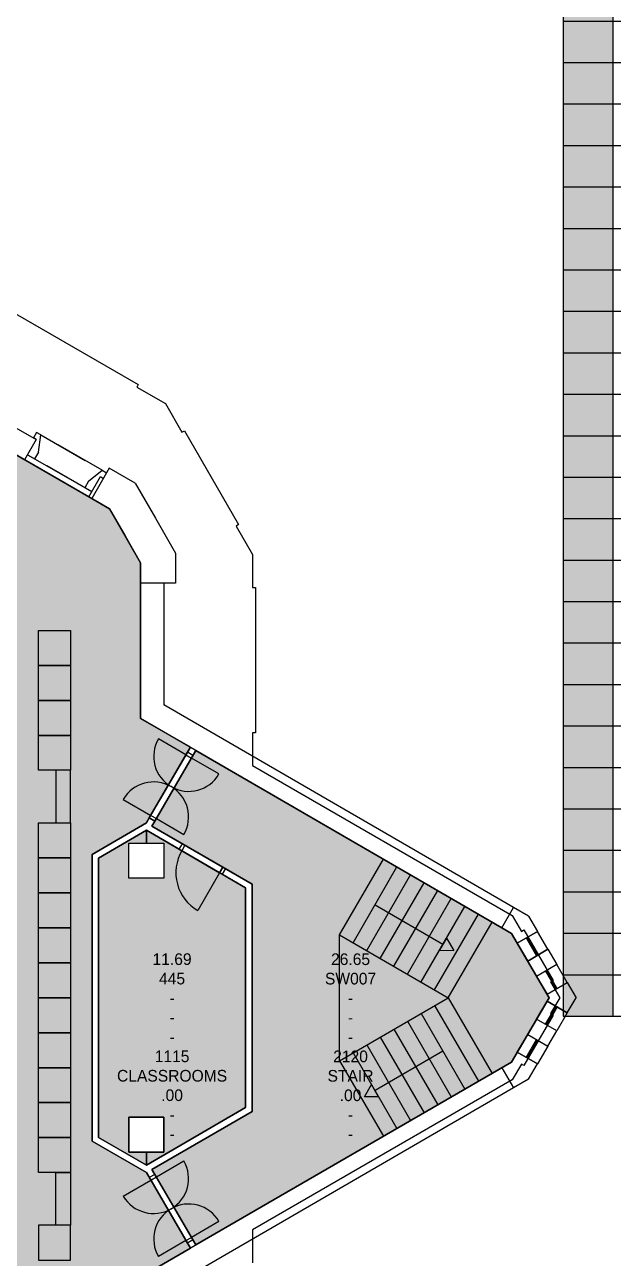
# Model space of a CAD drawing. Header units: millimetres. Extents: x -48614 to 110435, y -11020 to 74943.
# Drawn here: x 70786 to 80875, y 33811 to 54970 of the extents above; entities that cross this region are included whole.
import ezdxf

# ---------------------------------------------------------------- set-up
doc = ezdxf.new("R2010")
doc.units = ezdxf.units.MM
for name, color, linetype in [('DR', 8, 'Continuous'), ('GROS$', 1, 'Continuous'), ('HL-TMP', 7, 'Continuous'), ('LIFTS AND STAIRS', 8, 'Continuous'), ('RM$', 5, 'Continuous'), ('RM$TXT', 5, 'Continuous'), ('SHOPFITTING', 4, 'Continuous'), ('WA_EXT', 7, 'Continuous'), ('WN', 4, 'Continuous')]:
    doc.layers.add(name, color=color, linetype=linetype)

# ---------------------------------------------------------------- blocks, each defined once
blk = doc.blocks.new('*T2')
at = {"layer": 'HL-TMP', "color": 0, "lineweight": -2}
for p, q in [((0, 0), (30419.04, 0)), ((0, 0), (0, -27736.8)), ((30419.04, 0), (30419.04, -27736.8)), ((0, -711.2), (30419.04, -711.2)), ((853.44, -711.2), (853.44, -27736.8)), ((5425.44, -711.2), (5425.44, -27736.8)), ((9083.04, -711.2), (9083.04, -27736.8)), ((21884.64, -711.2), (21884.64, -27736.8)), ((26151.84, -711.2), (26151.84, -27736.8)), ((0, -1422.4), (30419.04, -1422.4)), ((0, -2133.6), (30419.04, -2133.6)), ((0, -2844.8), (30419.04, -2844.8)), ((0, -3556), (30419.04, -3556)), ((0, -4267.2), (30419.04, -4267.2)), ((0, -4978.4), (30419.04, -4978.4)), ((0, -5689.6), (30419.04, -5689.6)), ((0, -6400.8), (30419.04, -6400.8)), ((0, -7112), (30419.04, -7112)), ((0, -7823.2), (30419.04, -7823.2)), ((0, -8534.4), (30419.04, -8534.4)), ((0, -9245.6), (30419.04, -9245.6)), ((0, -9956.8), (30419.04, -9956.8)), ((0, -10668), (30419.04, -10668)), ((0, -11379.2), (30419.04, -11379.2)), ((0, -12090.4), (30419.04, -12090.4)), ((0, -12801.6), (30419.04, -12801.6)), ((0, -13512.8), (30419.04, -13512.8)), ((0, -14224), (30419.04, -14224)), ((0, -14935.2), (30419.04, -14935.2)), ((0, -15646.4), (30419.04, -15646.4)), ((0, -16357.6), (30419.04, -16357.6)), ((0, -17068.8), (30419.04, -17068.8)), ((0, -17780), (30419.04, -17780)), ((0, -18491.2), (30419.04, -18491.2)), ((0, -19202.4), (30419.04, -19202.4)), ((0, -19913.6), (30419.04, -19913.6)), ((0, -20624.8), (30419.04, -20624.8)), ((0, -21336), (30419.04, -21336)), ((0, -22047.2), (30419.04, -22047.2)), ((0, -22758.4), (30419.04, -22758.4)), ((0, -23469.6), (30419.04, -23469.6)), ((0, -24180.8), (30419.04, -24180.8)), ((0, -24892), (30419.04, -24892)), ((0, -25603.2), (30419.04, -25603.2)), ((0, -26314.4), (30419.04, -26314.4)), ((0, -27025.6), (30419.04, -27025.6)), ((0, -27736.8), (30419.04, -27736.8))]:
    blk.add_line(p, q, dxfattribs=at)
at = {"layer": 'HL-TMP', "color": 251, "true_color": 0x666666}
for points in [[(0, -1422.4), (853.44, -1422.4), (0, -2133.6), (853.44, -2133.6)], [(0, -22047.2), (853.44, -22047.2), (0, -22758.4), (853.44, -22758.4)], [(0, -22758.4), (853.44, -22758.4), (0, -23469.6), (853.44, -23469.6)], [(0, -23469.6), (853.44, -23469.6), (0, -24180.8), (853.44, -24180.8)]]:
    blk.add_solid(points, dxfattribs=at)
at = {"layer": 'HL-TMP', "color": 213, "true_color": 0xcc66ec}
blk.add_solid([(0, -2133.6), (853.44, -2133.6), (0, -2844.8), (853.44, -2844.8)], dxfattribs=at)
at = {"layer": 'HL-TMP', "color": 71, "true_color": 0xccff99}
blk.add_solid([(0, -2844.8), (853.44, -2844.8), (0, -3556), (853.44, -3556)], dxfattribs=at)
at = {"layer": 'HL-TMP', "color": 2, "true_color": 0xffff00}
blk.add_solid([(0, -3556), (853.44, -3556), (0, -4267.2), (853.44, -4267.2)], dxfattribs=at)
at = {"layer": 'HL-TMP', "color": 7}
for points in [[(0, -4267.2), (853.44, -4267.2), (0, -4978.4), (853.44, -4978.4)], [(0, -15646.4), (853.44, -15646.4), (0, -16357.6), (853.44, -16357.6)], [(0, -16357.6), (853.44, -16357.6), (0, -17068.8), (853.44, -17068.8)], [(0, -17068.8), (853.44, -17068.8), (0, -17780), (853.44, -17780)], [(0, -17780), (853.44, -17780), (0, -18491.2), (853.44, -18491.2)], [(0, -27025.6), (853.44, -27025.6), (0, -27736.8), (853.44, -27736.8)]]:
    blk.add_solid(points, dxfattribs=at)
at = {"layer": 'HL-TMP', "color": 40, "true_color": 0xffcc00}
blk.add_solid([(0, -4978.4), (853.44, -4978.4), (0, -5689.6), (853.44, -5689.6)], dxfattribs=at)
at = {"layer": 'HL-TMP', "color": 15, "true_color": 0x993340}
blk.add_solid([(0, -5689.6), (853.44, -5689.6), (0, -6400.8), (853.44, -6400.8)], dxfattribs=at)
at = {"layer": 'HL-TMP', "color": 230, "true_color": 0xff3366}
blk.add_solid([(0, -6400.8), (853.44, -6400.8), (0, -7112), (853.44, -7112)], dxfattribs=at)
at = {"layer": 'HL-TMP', "color": 53, "true_color": 0xcccc66}
blk.add_solid([(0, -7112), (853.44, -7112), (0, -7823.2), (853.44, -7823.2)], dxfattribs=at)
at = {"layer": 'HL-TMP', "color": 25, "true_color": 0x996633}
blk.add_solid([(0, -7823.2), (853.44, -7823.2), (0, -8534.4), (853.44, -8534.4)], dxfattribs=at)
at = {"layer": 'HL-TMP', "color": 30, "true_color": 0xff9900}
blk.add_solid([(0, -8534.4), (853.44, -8534.4), (0, -9245.6), (853.44, -9245.6)], dxfattribs=at)
at = {"layer": 'HL-TMP', "color": 112, "true_color": 0x00cc66}
blk.add_solid([(0, -9245.6), (853.44, -9245.6), (0, -9956.8), (853.44, -9956.8)], dxfattribs=at)
at = {"layer": 'HL-TMP', "color": 30, "true_color": 0xff6633}
blk.add_solid([(0, -9956.8), (853.44, -9956.8), (0, -10668), (853.44, -10668)], dxfattribs=at)
at = {"layer": 'HL-TMP', "color": 4, "true_color": 0x00fffc}
blk.add_solid([(0, -10668), (853.44, -10668), (0, -11379.2), (853.44, -11379.2)], dxfattribs=at)
at = {"layer": 'HL-TMP', "color": 52, "true_color": 0xcccc20}
blk.add_solid([(0, -11379.2), (853.44, -11379.2), (0, -12090.4), (853.44, -12090.4)], dxfattribs=at)
at = {"layer": 'HL-TMP', "color": 223, "true_color": 0xcc33b9}
blk.add_solid([(0, -12090.4), (853.44, -12090.4), (0, -12801.6), (853.44, -12801.6)], dxfattribs=at)
at = {"layer": 'HL-TMP', "color": 13, "true_color": 0xcc6663}
blk.add_solid([(0, -12801.6), (853.44, -12801.6), (0, -13512.8), (853.44, -13512.8)], dxfattribs=at)
at = {"layer": 'HL-TMP', "color": 233, "true_color": 0xcc66a3}
blk.add_solid([(0, -13512.8), (853.44, -13512.8), (0, -14224), (853.44, -14224)], dxfattribs=at)
at = {"layer": 'HL-TMP', "color": 243, "true_color": 0xcc6673}
blk.add_solid([(0, -14224), (853.44, -14224), (0, -14935.2), (853.44, -14935.2)], dxfattribs=at)
at = {"layer": 'HL-TMP', "color": 73, "true_color": 0x99cd66}
blk.add_solid([(0, -14935.2), (853.44, -14935.2), (0, -15646.4), (853.44, -15646.4)], dxfattribs=at)
at = {"layer": 'HL-TMP', "color": 253, "true_color": 0x99cea6}
blk.add_solid([(0, -18491.2), (853.44, -18491.2), (0, -19202.4), (853.44, -19202.4)], dxfattribs=at)
at = {"layer": 'HL-TMP', "color": 151, "true_color": 0x99cee6}
blk.add_solid([(0, -19202.4), (853.44, -19202.4), (0, -19913.6), (853.44, -19913.6)], dxfattribs=at)
at = {"layer": 'HL-TMP', "color": 140, "true_color": 0x00ccff}
blk.add_solid([(0, -19913.6), (853.44, -19913.6), (0, -20624.8), (853.44, -20624.8)], dxfattribs=at)
at = {"layer": 'HL-TMP', "color": 250, "true_color": 0x333333}
blk.add_solid([(0, -20624.8), (853.44, -20624.8), (0, -21336), (853.44, -21336)], dxfattribs=at)
at = {"layer": 'HL-TMP', "color": 254, "true_color": 0xcccccc}
blk.add_solid([(0, -21336), (853.44, -21336), (0, -22047.2), (853.44, -22047.2)], dxfattribs=at)
at = {"layer": 'HL-TMP', "color": 226, "true_color": 0x670359}
blk.add_solid([(0, -24180.8), (853.44, -24180.8), (0, -24892), (853.44, -24892)], dxfattribs=at)
at = {"layer": 'HL-TMP', "color": 93, "true_color": 0x66cd4f}
blk.add_solid([(0, -24892), (853.44, -24892), (0, -25603.2), (853.44, -25603.2)], dxfattribs=at)
at = {"layer": 'HL-TMP', "color": 93, "true_color": 0x66cf4f}
blk.add_solid([(0, -25603.2), (853.44, -25603.2), (0, -26314.4), (853.44, -26314.4)], dxfattribs=at)
at = {"layer": 'HL-TMP', "color": 133, "true_color": 0x66cfcf}
blk.add_solid([(0, -26314.4), (853.44, -26314.4), (0, -27025.6), (853.44, -27025.6)], dxfattribs=at)
at = {"layer": 'HL-TMP', "color": 0, "char_height": 304.8}
for s, insert, width, attachment_point in [('Legend', (15209.52, -355.6), 30416.04, 5), ('Room Category', (3139.44, -1066.8), 3962.4, 5), ('Room Type', (7254.24, -1066.8), 3048, 5), ('Description', (15483.84, -1066.8), 12192, 5), ('Count', (24018.24, -1066.8), 3657.6, 5), ('Room Area m²', (28285.44, -1066.8), 3657.6, 5), ('1050', (1158.24, -1778), 3962.4, 4), ('INACTIVE', (5730.24, -1778), 3048, 4), ('Inactive Space', (9387.84, -1778), 12192, 4), ('2', (25847.04, -1778), 3657.6, 6), ('26.19', (30114.24, -1778), 3657.6, 6), ('Lecture Hall', (9387.84, -2489.2), 12192, 4), ('1110', (1158.24, -2489.2), 3962.4, 4), ('LECTURE', (5730.24, -2489.2), 3048, 4), ('1', (25847.04, -2489.2), 3657.6, 6), ('308.70', (30114.24, -2489.2), 3657.6, 6), ('1115', (1158.24, -3200.4), 3962.4, 4), ('CLASSROOMS', (5730.24, -3200.4), 3048, 4), ('Classroom Service', (9387.84, -3200.4), 12192, 4), ('2', (25847.04, -3200.4), 3657.6, 6), ('19.15', (30114.24, -3200.4), 3657.6, 6), ('1310', (1158.24, -3911.6), 3962.4, 4), ('OFFICE', (5730.24, -3911.6), 3048, 4), ('Office Space', (9387.84, -3911.6), 12192, 4), ('53', (25847.04, -3911.6), 3657.6, 6), ('1,028.33', (30114.24, -3911.6), 3657.6, 6), ('1310', (1158.24, -4622.8), 3962.4, 4), ('PG OFFICE', (5730.24, -4622.8), 3048, 4), ('POST GRADUATE OFFICE', (9387.84, -4622.8), 12192, 4), ('2', (25847.04, -4622.8), 3657.6, 6), ('43.62', (30114.24, -4622.8), 3657.6, 6), ('1315', (1158.24, -5334), 3962.4, 4), ('BD ROOM', (5730.24, -5334), 3048, 4), ('Boardroom', (9387.84, -5334), 12192, 4), ('5', (25847.04, -5334), 3657.6, 6), ('123.22', (30114.24, -5334), 3657.6, 6), ('1315', (1158.24, -6045.2), 3962.4, 4), ('FILING', (5730.24, -6045.2), 3048, 4), ('Filing Room', (9387.84, -6045.2), 12192, 4), ('3', (25847.04, -6045.2), 3657.6, 6), ('67.49', (30114.24, -6045.2), 3657.6, 6), ('Departmental Kitchens', (9387.84, -6756.4), 12192, 4), ('1315', (1158.24, -6756.4), 3962.4, 4), ('KITCHEN', (5730.24, -6756.4), 3048, 4), ('7', (25847.04, -6756.4), 3657.6, 6), ('108.74', (30114.24, -6756.4), 3657.6, 6), ('1315', (1158.24, -7467.6), 3962.4, 4), ('MEETING RM', (5730.24, -7467.6), 3048, 4), ('Meeting Room', (9387.84, -7467.6), 12192, 4), ('1', (25847.04, -7467.6), 3657.6, 6), ('13.23', (30114.24, -7467.6), 3657.6, 6), ('1315', (1158.24, -8178.8), 3962.4, 4), ('OFFICESERV', (5730.24, -8178.8), 3048, 4), ('Office Service Space', (9387.84, -8178.8), 12192, 4), ('1', (25847.04, -8178.8), 3657.6, 6), ('4.88', (30114.24, -8178.8), 3657.6, 6), ('Reception Areas', (9387.84, -8890), 12192, 4), ('1315', (1158.24, -8890), 3962.4, 4), ('RECEPTION', (5730.24, -8890), 3048, 4), ('3', (25847.04, -8890), 3657.6, 6), ('127.62', (30114.24, -8890), 3657.6, 6), ('1315', (1158.24, -9601.2), 3962.4, 4), ('STAFFRM', (5730.24, -9601.2), 3048, 4), ('Staff Room', (9387.84, -9601.2), 12192, 4), ('1', (25847.04, -9601.2), 3657.6, 6), ('13.21', (30114.24, -9601.2), 3657.6, 6), ('1315', (1158.24, -10312.4), 3962.4, 4), ('STORAGE', (5730.24, -10312.4), 3048, 4), ('Departmental Storage', (9387.84, -10312.4), 12192, 4), ('8', (25847.04, -10312.4), 3657.6, 6), ('82.37', (30114.24, -10312.4), 3657.6, 6), ('1590', (1158.24, -11023.6), 3962.4, 4), ('OTHER', (5730.24, -11023.6), 3048, 4), ('Other (All Purpose) Areas', (9387.84, -11023.6), 12192, 4), ('1', (25847.04, -11023.6), 3657.6, 6), ('81.59', (30114.24, -11023.6), 3657.6, 6), ('1630', (1158.24, -11734.8), 3962.4, 4), ('FOODFAC', (5730.24, -11734.8), 3048, 4), ('Food Facilitiy Areas', (9387.84, -11734.8), 12192, 4), ('1', (25847.04, -11734.8), 3657.6, 6), ('117.32', (30114.24, -11734.8), 3657.6, 6), ('Food Facalty Service Areas', (9387.84, -12446), 12192, 4), ('1635', (1158.24, -12446), 3962.4, 4), ('FOODSERV', (5730.24, -12446), 3048, 4), ('3', (25847.04, -12446), 3657.6, 6), ('29.75', (30114.24, -12446), 3657.6, 6), ('1710', (1158.24, -13157.2), 3962.4, 4), ('CENTCOMP', (5730.24, -13157.2), 3048, 4), ('Central Computer Areas', (9387.84, -13157.2), 12192, 4), ('6', (25847.04, -13157.2), 3657.6, 6), ('60.51', (30114.24, -13157.2), 3657.6, 6), ('1710', (1158.24, -13868.4), 3962.4, 4), ('NETWORK', (5730.24, -13868.4), 3048, 4), ('Network Room', (9387.84, -13868.4), 12192, 4), ('1', (25847.04, -13868.4), 3657.6, 6), ('26.88', (30114.24, -13868.4), 3657.6, 6), ('1919', (1158.24, -14579.6), 3962.4, 4), ('DISABLED', (5730.24, -14579.6), 3048, 4), ('Disabled Ablutions', (9387.84, -14579.6), 12192, 4), ('1', (25847.04, -14579.6), 3657.6, 6), ('3.32', (30114.24, -14579.6), 3657.6, 6), ('2110', (1158.24, -15290.8), 3962.4, 4), ('DUCT', (5730.24, -15290.8), 3048, 4), ('Service Duct', (9387.84, -15290.8), 12192, 4), ('3', (25847.04, -15290.8), 3657.6, 6), ('4.99', (30114.24, -15290.8), 3657.6, 6), ('2110', (1158.24, -16002), 3962.4, 4), ('GENTS WC', (5730.24, -16002), 3048, 4), ('Gents Toilet', (9387.84, -16002), 12192, 4), ('6', (25847.04, -16002), 3657.6, 6), ('7.32', (30114.24, -16002), 3657.6, 6), ('Gents Toilet Lobby', (9387.84, -16713.2), 12192, 4), ('2110', (1158.24, -16713.2), 3962.4, 4), ('GENTSLOBBY', (5730.24, -16713.2), 3048, 4), ('3', (25847.04, -16713.2), 3657.6, 6), ('20.76', (30114.24, -16713.2), 3657.6, 6), ('2110', (1158.24, -17424.4), 3962.4, 4), ('LADIES WC', (5730.24, -17424.4), 3048, 4), ('Ladies Toilet', (9387.84, -17424.4), 12192, 4), ('8', (25847.04, -17424.4), 3657.6, 6), ('9.68', (30114.24, -17424.4), 3657.6, 6), ('2110', (1158.24, -18135.6), 3962.4, 4), ('LADY LOBBY', (5730.24, -18135.6), 3048, 4), ('Ladies Toilet Lobby', (9387.84, -18135.6), 12192, 4), ('4', (25847.04, -18135.6), 3657.6, 6), ('32.92', (30114.24, -18135.6), 3657.6, 6), ('2110', (1158.24, -18846.8), 3962.4, 4), ('STORE', (5730.24, -18846.8), 3048, 4), ('Storage Space', (9387.84, -18846.8), 12192, 4), ('13', (25847.04, -18846.8), 3657.6, 6), ('34.43', (30114.24, -18846.8), 3657.6, 6), ('2110', (1158.24, -19558), 3962.4, 4), ('TOILET', (5730.24, -19558), 3048, 4), ('All Toilet Areas', (9387.84, -19558), 12192, 4), ('1', (25847.04, -19558), 3657.6, 6), ('4.91', (30114.24, -19558), 3657.6, 6), ('Unisex Toilet', (9387.84, -20269.2), 12192, 4), ('2110', (1158.24, -20269.2), 3962.4, 4), ('UNISEX WC', (5730.24, -20269.2), 3048, 4), ('1', (25847.04, -20269.2), 3657.6, 6), ('5.43', (30114.24, -20269.2), 3657.6, 6), ('2120', (1158.24, -20980.4), 3962.4, 4), ('FOYER', (5730.24, -20980.4), 3048, 4), ('Foyer Entrance Hallway', (9387.84, -20980.4), 12192, 4), ('13', (25847.04, -20980.4), 3657.6, 6), ('3,063.44', (30114.24, -20980.4), 3657.6, 6), ('2120', (1158.24, -21691.6), 3962.4, 4), ('LIFT', (5730.24, -21691.6), 3048, 4), ('Elevator Areas', (9387.84, -21691.6), 12192, 4), ('10', (25847.04, -21691.6), 3657.6, 6), ('73.61', (30114.24, -21691.6), 3657.6, 6), ('Lobby/Waiting Area', (9387.84, -22402.8), 12192, 4), ('2120', (1158.24, -22402.8), 3962.4, 4), ('LOBBY', (5730.24, -22402.8), 3048, 4), ('3', (25847.04, -22402.8), 3657.6, 6), ('160.03', (30114.24, -22402.8), 3657.6, 6), ('2120', (1158.24, -23114), 3962.4, 4), ('PASSAGE', (5730.24, -23114), 3048, 4), ('Primary Circulation', (9387.84, -23114), 12192, 4), ('23', (25847.04, -23114), 3657.6, 6), ('989.87', (30114.24, -23114), 3657.6, 6), ('2120', (1158.24, -23825.2), 3962.4, 4), ('STAIR', (5730.24, -23825.2), 3048, 4), ('All Staircases - General Use, Escape ect', (9387.84, -23825.2), 12192, 4), ('9', (25847.04, -23825.2), 3657.6, 6), ('179.46', (30114.24, -23825.2), 3657.6, 6), ('2120', (1158.24, -24536.4), 3962.4, 4), ('YARD', (5730.24, -24536.4), 3048, 4), ('Court Yard Areas', (9387.84, -24536.4), 12192, 4), ('1', (25847.04, -24536.4), 3657.6, 6), ('184.73', (30114.24, -24536.4), 3657.6, 6), ('2130', (1158.24, -25247.6), 3962.4, 4), ('DUCT', (5730.24, -25247.6), 3048, 4), ('Duct Areas', (9387.84, -25247.6), 12192, 4), ('7', (25847.04, -25247.6), 3657.6, 6), ('12.77', (30114.24, -25247.6), 3657.6, 6), ('2130', (1158.24, -25958.8), 3962.4, 4), ('UNKNOWN', (5730.24, -25958.8), 3048, 4), ('Unknown', (9387.84, -25958.8), 12192, 4), ('3', (25847.04, -25958.8), 3657.6, 6), ('4.46', (30114.24, -25958.8), 3657.6, 6), ('2130', (1158.24, -26670), 3962.4, 4), ('VOID', (5730.24, -26670), 3048, 4), ('Void & Volume Areas', (9387.84, -26670), 12192, 4), ('10', (25847.04, -26670), 3657.6, 6), ('64.06', (30114.24, -26670), 3657.6, 6), ('Unassigned', (1158.24, -27381.2), 3962.4, 4), ('Unassigned', (5730.24, -27381.2), 3048, 4), ('Unassigned', (9387.84, -27381.2), 12192, 4), ('0', (25847.04, -27381.2), 3657.6, 6), ('.00', (30114.24, -27381.2), 3657.6, 6)]:
    blk.add_mtext(s, dxfattribs=dict(at, insert=insert, width=width, attachment_point=attachment_point))

msp = doc.modelspace()

# ---------------------------------------------------------------- hatches: boundary and pattern name
at = {"layer": 'HL-TMP', "true_color": 0x666666}
h = msp.add_hatch(color=251, dxfattribs=at)
h.paths.add_polyline_path([(-42888, 12736), (-47228, 12736), (-47228, 12581), (-47428, 12581), (-47428, 9981), (-42888, 9981)], flags=0)
h.paths.add_polyline_path([(-42888, 9266), (-42888, 9871), (-47228, 9871), (-47228, 9581), (-47428, 9581), (-47428, 6981), (-47228, 6981), (-47228, 6831), (-42888, 6831)], flags=0)
h.paths.add_polyline_path([(-5258, 3071), (-8418, 3071), (-8418, -2874), (-5258, -2874)], flags=0)
h.paths.add_polyline_path([(6362, 3071), (3202, 3071), (3202, -2859), (6362, -2859)], flags=0)
h.paths.add_polyline_path([(31772, 9581), (31747, 9581), (30172, 9581), (24672, 9581), (24672, 7598), (24838, 7198), (25639, 6397), (26039, 6231), (30405, 6231), (30805, 6397), (31607, 7198), (31772, 7598)], flags=0)
h.paths.add_polyline_path([(31772, 43464), (31607, 43864), (30805, 44665), (30405, 44831), (26039, 44831), (25639, 44665), (24838, 43864), (24672, 43464), (24672, 41481), (26272, 41481), (31772, 41481)], flags=0)
h.paths.add_polyline_path([(-26728, 43464), (-26893, 43864), (-27695, 44665), (-28095, 44831), (-32461, 44831), (-32861, 44665), (-33662, 43864), (-33828, 43464), (-33828, 41081), (-32228, 41081), (-32228, 41481), (-26728, 41481)], flags=0)
h.paths.add_polyline_path([(-26728, 9581), (-33828, 9581), (-33828, 7598), (-33662, 7198), (-32861, 6397), (-32461, 6231), (-28095, 6231), (-27695, 6397), (-26893, 7198), (-26728, 7598)], flags=0)
h.paths.add_polyline_path([(79131, 39384), (73720, 42522), (73018, 41311), (72967, 41224), (74182, 40520), (74682, 40230), (74682, 36332), (72967, 35337), (73720, 34040), (79131, 37177), (79774, 38281)], flags=0)
h.paths.add_polyline_path([(-3017, 35830), (-7028, 35146), (-7028, 32215), (-2628, 31465), (-2628, 32864), (-5578, 33367), (-5578, 33995), (-2785, 34471)], flags=0)
h.paths.add_polyline_path([(4972, 35146), (572, 35896), (572, 34498), (3522, 33995), (3522, 33367), (730, 32891), (962, 31532), (4972, 32215)], flags=0)
h.paths.add_polyline_path([(-21428, 30826), (-17703, 30826), (-17703, 30736), (-17675, 30736), (-17675, 27736), (-14934, 27736), (-14928, 27736), (-14928, 27581), (-14673, 27581), (-14673, 24981), (-14928, 24981), (-14928, 24581), (-14673, 24581), (-14673, 21981), (-14928, 21981), (-14928, 21581), (-14673, 21581), (-14673, 18981), (-14928, 18981), (-14928, 18581), (-14673, 18581), (-14673, 15981), (-14928, 15981), (-14928, 15581), (-14673, 15581), (-14673, 12981), (-14928, 12981), (-14928, 12803), (-19273, 12803), (-19273, 12826), (-21428, 12826)], flags=0)
h.paths.add_polyline_path([(12562, 46981), (12172, 46981), (12172, 47581), (12562, 47581), (12562, 49351), (8647, 49351), (8647, 41191), (12272, 41191), (12272, 41681), (12562, 41681)], flags=0)
h.paths.add_polyline_path([(322, 3071), (-2378, 3071), (-2378, 841), (-2378, -1759), (-2378, -3054), (322, -3054), (322, -359)], flags=0)
h.paths.add_polyline_path([(18437, 53689), (18437, 54756), (18437, 55796), (18322, 55796), (17237, 55796), (17237, 51839), (18437, 51839)], flags=0)
h.paths.add_polyline_path([(35012, 45726), (33772, 45726), (33772, 45581), (33473, 45581), (33473, 42981), (33772, 42981), (33772, 42581), (33527, 42581), (33527, 41481), (33772, 41481), (33772, 41191), (36562, 41191), (36562, 43301), (35012, 43301)], flags=0)
h.paths.add_polyline_path([(-35553, 41081), (-38828, 41081), (-40278, 41081), (-40278, 42031), (-40278, 43133), (-40278, 44404), (-40278, 47416), (-40278, 50416), (-40278, 53416), (-40278, 54836), (-40228, 54836), (-40228, 59416), (-40228, 63266), (-40228, 65226), (-42828, 65226), (-42828, 64931), (-42828, 62416), (-42828, 54836), (-42778, 54836), (-42778, 41451), (-42778, 41226), (-47428, 41226), (-47428, 39981), (-47228, 39981), (-47228, 36981), (-35553, 36981)], flags=0)
h.paths.add_polyline_path([(-26553, 41081), (-26728, 41081), (-32228, 41081), (-33828, 41081), (-34228, 41081), (-35503, 41081), (-35503, 36981), (-35228, 36981), (-35228, 36631), (-34228, 36631), (-34228, 36981), (-33828, 36981), (-33828, 36691), (-30578, 36691), (-30578, 36981), (-29978, 36981), (-29978, 36691), (-29366, 36691), (-26728, 36691), (-26728, 36981), (-26553, 36981)], flags=0)
h.paths.add_polyline_path([(24447, 41081), (24272, 41081), (23172, 41081), (18437, 41081), (18437, 41081), (17237, 41081), (10222, 41081), (1917, 41081), (-3973, 41081), (-6973, 41081), (-14728, 41081), (-14728, 46981), (-14828, 46981), (-14828, 47581), (-14728, 47581), (-14728, 52981), (-14828, 52981), (-14828, 53581), (-14728, 53581), (-14728, 57581), (-23328, 57581), (-23328, 56196), (-24428, 56196), (-24828, 56196), (-24828, 41081), (-25228, 41081), (-26328, 41081), (-26503, 41081), (-26503, 36981), (-24628, 36981), (-24628, 36883), (-16857, 36883), (-16857, 30826), (-16403, 30826), (-16403, 30736), (-17585, 30736), (-17585, 27916), (-17585, 27826), (-14928, 27826), (-14928, 27981), (-14328, 27981), (-14328, 30581), (-14928, 30581), (-14928, 30981), (-14328, 30981), (-14328, 33581), (-14928, 33581), (-14928, 33981), (-14328, 33981), (-14328, 36581), (-14928, 36581), (-14928, 36981), (-14728, 36981), (-14728, 37181), (-14328, 37181), (-14328, 36581), (-11728, 36581), (-11728, 37181), (-11328, 37181), (-11328, 36581), (-8728, 36581), (-8728, 37181), (-8328, 37181), (-8328, 36931), (-8150, 36931), (-8000, 36696), (-6057, 36696), (-5907, 36931), (-5728, 36931), (-5728, 37181), (-5328, 37181), (-5328, 36931), (-5150, 36931), (-5000, 36696), (-3057, 36696), (-2907, 36931), (-2728, 36931), (-2728, 37181), (-2328, 37181), (272, 37181), (672, 37181), (672, 36931), (852, 36931), (1002, 36696), (2945, 36696), (3095, 36931), (3272, 36931), (3272, 37181), (3672, 37181), (3672, 36931), (3852, 36931), (4002, 36696), (5945, 36696), (6095, 36931), (6272, 36931), (6272, 37181), (12272, 37181), (12672, 37181), (12672, 36981), (12872, 36981), (12872, 33836), (15532, 33836), (16377, 33836), (16377, 36981), (24447, 36981)], flags=0)
h.paths.add_polyline_path([(18437, 51557), (18437, 51749), (17237, 51749), (17237, 51731), (16637, 51731), (16637, 48231), (17237, 48231), (17237, 43683), (17237, 43683), (17237, 41081), (18437, 41081), (18437, 41680), (18437, 47456)], flags=0)
h.paths.add_polyline_path([(45417, 39581), (45172, 39581), (45172, 39726), (40672, 39726), (40672, 41081), (38172, 41081), (38062, 41081), (33772, 41081), (33172, 41081), (31772, 41081), (30172, 41081), (26272, 41081), (24497, 41081), (24497, 36981), (24672, 36981), (24672, 36691), (27922, 36691), (27922, 36981), (28522, 36981), (28522, 36691), (30734, 36691), (31772, 36691), (31772, 36981), (32172, 36981), (32172, 36836), (33172, 36836), (33172, 36981), (38172, 36981), (43472, 36981), (45172, 36981), (45172, 37431), (45417, 37431)], flags=0)
h.paths.add_polyline_path([(40672, 62416), (40672, 65226), (40225, 65226), (38172, 65226), (38172, 63616), (38172, 60616), (38172, 57616), (38172, 54616), (38172, 45254), (38172, 43983), (38172, 42481), (38172, 41191), (40672, 41191), (40672, 41416), (40672, 44416), (40672, 47416), (40672, 50416), (40672, 56416), (40672, 59416)], flags=0)
h.paths.add_polyline_path([(57087, 42327), (57087, 42377), (55725, 42377), (55725, 42327), (55725, 40877), (57087, 40877)], flags=0)
h.paths.add_polyline_path([(57087, 35685), (55725, 35685), (55725, 35635), (55725, 34185), (57087, 34185)], flags=0)
h.paths.add_polyline_path([(40672, 11416), (40672, 29416), (40672, 32446), (40672, 36871), (38172, 36871), (38172, 36346), (38172, 33646), (38172, 27616), (38172, 21616), (38172, 18616), (38172, 15616), (38172, 12581), (32172, 12581), (32037, 12581), (32037, 12509), (32037, 10061), (32037, 9981), (32172, 9981), (38172, 9981), (38172, 6188), (38172, 836), (38997, 836), (40672, 836)], flags=0)
h.paths.add_polyline_path([(22772, 9931), (21852, 9931), (21852, 9561), (21672, 9561), (21672, 9381), (21492, 9381), (21492, 8561), (22772, 8561)], flags=0)
h.paths.add_polyline_path([(17102, 4031), (16122, 4031), (16122, 3196), (17102, 3196)], flags=0)
h.paths.add_polyline_path([(-26553, 12581), (-26728, 12581), (-26728, 12581), (-26728, 12581), (-28493, 12581), (-29110, 13198), (-30245, 13198), (-30245, 13198), (-31445, 13198), (-32063, 12581), (-32836, 12581), (-33698, 12581), (-35503, 12581), (-35503, 9981), (-35178, 9981), (-35178, 9981), (-33828, 9981), (-26553, 9981)], flags=0)
h.paths.add_polyline_path([(-34048, 15698), (-35228, 15698), (-35228, 15581), (-35303, 15581), (-35303, 14166), (-35303, 12981), (-34048, 12981)], flags=0)
h.paths.add_polyline_path([(-40168, 29107), (-40168, 31306), (-42798, 31306), (-42798, 28747), (-42798, 25881), (-42798, 23396), (-42798, 21710), (-42798, 18889), (-42288, 18889), (-42288, 16231), (-42288, 12794), (-40168, 12794), (-40168, 12826), (-40168, 15891), (-38714, 15891), (-38714, 16791), (-38935, 16791), (-40168, 16791), (-40168, 20788)], flags=0)
h.paths.add_polyline_path([(4694, -4072), (3582, -4072), (3582, -5174), (4693, -5174)], flags=0)
h.paths.add_polyline_path([(31852, 12581), (31747, 12581), (31747, 12756), (30117, 12756), (30117, 12581), (30007, 12581), (29626, 12984), (29314, 13315), (29232, 13401), (27332, 13401), (27212, 13401), (26819, 12984), (26437, 12581), (26327, 12581), (26327, 12756), (24697, 12756), (24697, 12581), (24537, 12581), (24537, 9981), (24697, 9981), (30172, 9981), (30172, 9581), (31747, 9581), (31747, 9981), (31852, 9981)], flags=0)
h.paths.add_polyline_path([(42572, 73381), (42372, 73381), (42372, 74331), (38172, 74331), (38172, 65336), (40225, 65336), (40772, 65336), (40772, 65631), (41172, 65631), (41172, 65331), (42322, 65331), (42322, 66281), (42522, 66281), (42522, 67281), (42372, 67281), (42372, 67881), (42522, 67881), (42522, 71781), (42372, 71781), (42372, 72037), (39851, 72037), (39851, 70504), (40788, 70504), (40788, 70474), (40788, 67281), (39826, 67281), (39826, 71615), (39827, 72062), (42372, 72062), (42372, 72381), (42572, 72381)], flags=0)
h.paths.add_polyline_path([(22572, 26446), (21487, 26446), (21487, 25512), (21487, 25476), (22572, 25476)], flags=0)
h.paths.add_polyline_path([(-37518, 16791), (-38624, 16791), (-38624, 15891), (-37518, 15891)], flags=0)
h.paths.add_polyline_path([(-2583, -3094), (-5038, -3094), (-5038, -4759), (-5038, -5209), (-4188, -5209), (-2583, -5209)], flags=0)
h.paths.add_polyline_path([(-25128, 18581), (-25228, 18581), (-25228, 18698), (-26508, 18698), (-26508, 17679), (-26466, 17637), (-26466, 17285), (-26508, 17285), (-26508, 15863), (-25868, 15863), (-25228, 15863), (-25228, 15981), (-25128, 15981)], flags=0)
at = {"layer": 'HL-TMP', "true_color": 0xcc66ec}
msp.add_hatch(color=213, dxfattribs=at).paths.add_polyline_path([(71942, 40740), (72872, 41280), (72922, 41366), (73575, 42491), (73625, 42577), (72772, 43072), (72772, 45742), (72237, 46669), (71887, 46871), (63222, 51874), (57857, 42581), (57197, 42581), (57197, 42327), (57197, 40571), (56497, 40571), (56497, 38889), (56497, 35991), (57197, 35991), (57197, 33981), (57857, 33981), (63222, 24688), (63529, 24866), (72237, 29893), (72772, 30820), (72772, 33490), (73625, 33984), (72872, 35282), (71942, 35821)], flags=16)
at = {"layer": 'HL-TMP', "true_color": 0xccff99}
h = msp.add_hatch(color=71, dxfattribs=at)
h.paths.add_polyline_path([(74572, 40167), (74127, 40425), (72872, 41152), (72872, 40931), (73172, 40931), (73172, 40331), (72572, 40331), (72572, 40931), (72872, 40931), (72872, 41152), (72052, 40677), (72052, 35885), (72872, 35409), (72872, 35631), (72572, 35631), (72572, 36231), (73172, 36231), (73172, 35631), (72872, 35631), (72872, 35409), (74572, 36395)], flags=0)
h.paths.add_polyline_path([(56387, 40571), (55754, 40571), (54582, 39888), (54582, 36674), (55754, 35991), (56387, 35991), (56387, 38889)], flags=0)

# ---------------------------------------------------------------- linework, layer by layer
at = {"layer": 'DR', "linetype": 'Continuous'}
for p, q in [((73549, 42447), (73078, 42721)), ((73549, 42447), (73078, 42721)), ((74116, 42119), (73645, 42392)), ((74116, 42119), (73645, 42392)), ((72476, 41683), (72948, 41409)), ((72476, 41683), (72948, 41409)), ((73043, 41354), (73514, 41081)), ((73043, 41354), (73514, 41081)), ((74127, 40425), (73751, 39776)), ((73043, 35207), (73514, 35481)), ((73043, 35207), (73514, 35481)), ((72476, 34879), (72948, 35152)), ((72476, 34879), (72948, 35152)), ((74116, 34443), (73645, 34169)), ((74116, 34443), (73645, 34169)), ((73549, 34114), (73078, 33841)), ((73549, 34114), (73078, 33841))]:
    msp.add_line(p, q, dxfattribs=at)
for points in [[(73549, 42447), (73645, 42392), (73670, 42436), (73575, 42491), (73549, 42447)], [(73549, 42447), (73645, 42392), (73670, 42436), (73575, 42491), (73549, 42447)], [(73018, 41311), (72922, 41366), (72948, 41409), (73043, 41354), (73018, 41311)], [(73018, 41311), (72922, 41366), (72948, 41409), (73043, 41354), (73018, 41311)], [(73533, 40896), (73478, 40801), (73435, 40826), (73490, 40921), (73533, 40896)], [(74225, 40495), (74170, 40400), (74127, 40425), (74182, 40520), (74225, 40495)], [(73018, 35251), (72922, 35196), (72948, 35152), (73043, 35207), (73018, 35251)], [(73018, 35251), (72922, 35196), (72948, 35152), (73043, 35207), (73018, 35251)], [(73549, 34114), (73645, 34169), (73670, 34126), (73575, 34071), (73549, 34114)], [(73549, 34114), (73645, 34169), (73670, 34126), (73575, 34071), (73549, 34114)]]:
    msp.add_lwpolyline(points, dxfattribs=at)
for centre, radius, start, end in [((73597, 42420), 600, 149.8932, 239.8934), ((73597, 42420), 600, 149.8932, 239.8934), ((73597, 42420), 600, 239.8935, 329.8934), ((73597, 42420), 600, 239.8935, 329.8934), ((72995, 41382), 600, 59.8932, 149.8931), ((72995, 41382), 600, 59.8932, 149.8931), ((72995, 41382), 600, 329.8932, 59.8932), ((72995, 41382), 600, 329.8932, 59.8932), ((74127, 40425), 750, 149.8934, 239.8935), ((72995, 35180), 600, 300.1068, 30.1068), ((72995, 35180), 600, 300.1068, 30.1068), ((72995, 35180), 600, 210.1069, 300.1068), ((72995, 35180), 600, 210.1069, 300.1068), ((73597, 34142), 600, 30.1066, 120.1065), ((73597, 34142), 600, 30.1066, 120.1065), ((73597, 34142), 600, 120.1066, 210.1068), ((73597, 34142), 600, 120.1066, 210.1068)]:
    msp.add_arc(centre, radius, start, end, dxfattribs=at)
at = {"layer": 'GROS$', "linetype": 'Continuous', "flags": 128}
msp.add_lwpolyline([(64302, 53664), (72733, 48796), (72708, 48753), (73197, 48470), (73480, 47981), (73523, 48006), (74453, 46395), (74410, 46370), (74692, 45881), (74692, 45316), (74742, 45316), (74742, 42826), (74692, 42826), (74692, 42261), (79142, 39692), (79299, 39419), (79342, 39444), (79842, 38578), (79799, 38553), (79956, 38281), (79799, 38008), (79842, 37983), (79342, 37117), (79299, 37142), (79142, 36870), (74692, 34301), (74692, 33736)], dxfattribs=at)
at = {"layer": 'GROS$'}
msp.add_lwpolyline([(63222, 51874), (71936, 46844), (72237, 46669), (72505, 46205), (72772, 45742), (72772, 45394), (72772, 43072), (73625, 42577), (72922, 41366), (73018, 41311), (73720, 42522), (78963, 39482), (79131, 39384), (79774, 38281), (79131, 37177), (73720, 34040), (73018, 35251), (72967, 35337), (74682, 36332), (74682, 40230), (74182, 40520), (74127, 40425), (74170, 40400), (74572, 40167), (74572, 36395), (72872, 35409), (72052, 35885), (72052, 40677), (72872, 41152), (74127, 40425), (74182, 40520), (72967, 41224), (73018, 41311), (72922, 41366), (72872, 41280), (71942, 40740), (71942, 35821), (72872, 35282), (73625, 33984), (72772, 33490)], dxfattribs=at)
at = {"layer": 'LIFTS AND STAIRS', "linetype": 'Continuous'}
for p, q in [((76182, 39360), (76935, 40658)), ((76415, 39225), (77167, 40523)), ((76648, 39090), (77400, 40388)), ((76880, 38956), (77633, 40253)), ((77113, 38821), (77866, 40118)), ((76791, 39874), (77955, 39200)), ((77346, 38686), (78098, 39983)), ((77579, 38551), (78331, 39848)), ((77811, 38416), (78564, 39713)), ((78044, 38281), (78796, 39578)), ((76182, 39360), (78044, 38281)), ((76182, 37201), (76182, 39360)), ((78014, 39302), (77895, 39097)), ((78014, 39302), (78139, 39093)), ((77895, 39097), (78139, 39093)), ((76182, 37201), (78044, 38281)), ((77811, 38146), (78564, 36848)), ((78044, 38281), (78796, 36983)), ((77346, 37876), (78098, 36578)), ((77579, 38011), (78331, 36713)), ((77113, 37741), (77866, 36443)), ((76648, 37471), (77400, 36174)), ((76880, 37606), (77633, 36308)), ((76415, 37336), (77167, 36039)), ((77955, 37362), (76791, 36687)), ((76182, 37201), (76935, 35904)), ((76613, 36581), (76732, 36794)), ((76851, 36581), (76732, 36794)), ((76851, 36581), (76613, 36581))]:
    msp.add_line(p, q, dxfattribs=at)
at = {"layer": 'RM$'}
msp.add_lwpolyline([(57857, 33981), (63222, 24688), (63529, 24866), (72237, 29893), (72772, 30820), (72772, 33490), (73625, 33984), (72872, 35282), (71942, 35821), (71942, 40740), (72872, 41280), (72922, 41366), (73575, 42491), (73625, 42577), (72772, 43072), (72772, 45742), (72237, 46669), (71887, 46871), (63222, 51874), (57857, 42581)], dxfattribs=at)
for points in [[(79131, 39384), (73720, 42522), (73018, 41311), (72967, 41224), (74182, 40520), (74682, 40230), (74682, 36332), (72967, 35337), (73720, 34040), (79131, 37177), (79774, 38281)], [(74572, 40167), (74127, 40425), (72872, 41152), (72872, 40931), (73172, 40931), (73172, 40331), (72572, 40331), (72572, 40931), (72872, 40931), (72872, 41152), (72052, 40677), (72052, 35885), (72872, 35409), (72872, 35631), (72572, 35631), (72572, 36231), (73172, 36231), (73172, 35631), (72872, 35631), (72872, 35409), (74572, 36395)]]:
    msp.add_lwpolyline(points, close=True, dxfattribs=at)
at = {"layer": 'SHOPFITTING', "linetype": 'Continuous'}
for points in [[(71572, 44581), (71572, 43981), (71022, 43981), (71022, 44581), (71572, 44581)], [(71572, 43981), (71572, 43381), (71022, 43381), (71022, 43981), (71572, 43981)], [(71572, 43381), (71572, 42781), (71022, 42781), (71022, 43381), (71572, 43381)], [(71572, 42781), (71572, 42181), (71022, 42181), (71022, 42781), (71572, 42781)], [(71572, 42181), (71322, 42181), (71322, 41281), (71572, 41281), (71572, 42181)], [(71572, 40681), (71022, 40681), (71022, 41281), (71572, 41281), (71572, 40681)], [(71572, 40081), (71022, 40081), (71022, 40681), (71572, 40681), (71572, 40081)], [(71572, 39481), (71022, 39481), (71022, 40081), (71572, 40081), (71572, 39481)], [(71572, 38881), (71022, 38881), (71022, 39481), (71572, 39481), (71572, 38881)], [(71572, 38281), (71022, 38281), (71022, 38881), (71572, 38881), (71572, 38281)], [(71572, 37681), (71022, 37681), (71022, 38281), (71572, 38281), (71572, 37681)], [(71572, 37081), (71022, 37081), (71022, 37681), (71572, 37681), (71572, 37081)], [(71572, 36481), (71022, 36481), (71022, 37081), (71572, 37081), (71572, 36481)], [(71572, 35881), (71022, 35881), (71022, 36481), (71572, 36481), (71572, 35881)], [(71572, 35281), (71022, 35281), (71022, 35881), (71572, 35881), (71572, 35281)], [(71572, 34381), (71322, 34381), (71322, 35281), (71572, 35281), (71572, 34381)], [(71572, 33781), (71572, 34381), (71022, 34381), (71022, 33781), (71572, 33781)]]:
    msp.add_lwpolyline(points, dxfattribs=at)
at = {"layer": 'WA_EXT', "linetype": 'Continuous'}
for p, q in [((71887, 46871), (72087, 47218)), ((72236, 47362), (71936, 46843)), ((72087, 47218), (72136, 47189)), ((72677, 47107), (72236, 47362)), ((72677, 47107), (73025, 46505)), ((71936, 46843), (71887, 46871)), ((71936, 46843), (72237, 46669)), ((72237, 46669), (72505, 46205)), ((73025, 46505), (73372, 45904)), ((72505, 46205), (72772, 45742)), ((72772, 45394), (72772, 45742)), ((73372, 45904), (73372, 45394)), ((72772, 45394), (72772, 43072)), ((73372, 45394), (72772, 45394)), ((73172, 45394), (73172, 43302)), ((79164, 39828), (73172, 43302)), ((78963, 39482), (72772, 43072)), ((72872, 41280), (73625, 42577)), ((73720, 42522), (72967, 41224)), ((73720, 42522), (73720, 42522)), ((71942, 40740), (72872, 41280)), ((72872, 41152), (72052, 40677)), ((74572, 40167), (72872, 41152)), ((72967, 41224), (74682, 40230)), ((71942, 35821), (71942, 40740)), ((72052, 40677), (72052, 35885)), ((74682, 40230), (74682, 36332)), ((74572, 40167), (74572, 40167)), ((74572, 36395), (74572, 40167)), ((78963, 39482), (79164, 39828)), ((79424, 39677), (79164, 39828)), ((79424, 39677), (79575, 39418)), ((79131, 39384), (78963, 39482)), ((79131, 39384), (79229, 39217)), ((79229, 39217), (79575, 39418)), ((79753, 39111), (79408, 38910)), ((79753, 39111), (79907, 38848)), ((79408, 38910), (79561, 38646)), ((79907, 38848), (79561, 38646)), ((79740, 38340), (80085, 38541)), ((80085, 38541), (80237, 38281)), ((79740, 38340), (79774, 38281)), ((79740, 38222), (79774, 38281)), ((80085, 38021), (79740, 38222)), ((80085, 38021), (80237, 38281)), ((79408, 37652), (79561, 37915)), ((79907, 37714), (79561, 37915)), ((79753, 37450), (79907, 37714)), ((79408, 37652), (79753, 37450)), ((79131, 37177), (79229, 37345)), ((79229, 37345), (79575, 37144)), ((78963, 37080), (72772, 33490)), ((79131, 37177), (78963, 37080)), ((78963, 37080), (79164, 36734)), ((79424, 36884), (79575, 37144)), ((79424, 36884), (79164, 36734)), ((79164, 36734), (73172, 33260)), ((72872, 35409), (74572, 36395)), ((74682, 36332), (72967, 35337)), ((72872, 35282), (71942, 35821)), ((72052, 35885), (72872, 35409)), ((72967, 35337), (73720, 34040)), ((73625, 33984), (72872, 35282))]:
    msp.add_line(p, q, dxfattribs=at)
for points in [[(70436, 47709), (70636, 48055), (70982, 47855), (70782, 47509), (70436, 47709)], [(73172, 40331), (72572, 40331), (72572, 40931), (73172, 40931), (73172, 40331)], [(73172, 36231), (72572, 36231), (72572, 35631), (73172, 35631), (73172, 36231)]]:
    msp.add_lwpolyline(points, dxfattribs=at)
at = {"layer": 'WN', "linetype": 'Continuous'}
for p, q in [((70990, 47978), (70935, 47883)), ((70982, 47855), (70935, 47883)), ((71063, 47936), (70990, 47978)), ((71020, 47637), (71063, 47936)), ((71063, 47936), (71822, 47498)), ((71020, 47637), (70955, 47524)), ((72116, 47327), (71357, 47766)), ((70832, 47595), (71603, 47151)), ((70832, 47595), (70910, 47551)), ((71937, 46958), (71166, 47402)), ((71879, 47141), (72116, 47327)), ((72087, 47217), (72134, 47190)), ((72116, 47327), (72189, 47285)), ((72189, 47285), (72134, 47190)), ((71879, 47141), (71814, 47029)), ((79382, 39306), (79561, 38999)), ((79578, 39009), (79399, 39316)), ((79714, 38736), (79893, 38429)), ((79910, 38439), (79731, 38746)), ((79714, 37826), (79893, 38133)), ((79910, 38123), (79731, 37816)), ((79382, 37256), (79561, 37563)), ((79578, 37552), (79399, 37246))]:
    msp.add_line(p, q, dxfattribs=at)
for points in [[(79229, 39217), (79408, 38910), (79753, 39111), (79575, 39418), (79229, 39217)], [(79561, 38646), (79740, 38340), (80085, 38541), (79907, 38848), (79561, 38646)], [(79561, 37915), (79740, 38222), (80085, 38021), (79907, 37714), (79561, 37915)], [(79229, 37345), (79408, 37652), (79753, 37450), (79575, 37144), (79229, 37345)]]:
    msp.add_lwpolyline(points, dxfattribs=at)

# ---------------------------------------------------------------- block references
msp.add_blockref('*T2', (80016, 65701))

# ---------------------------------------------------------------- texts
at = {"layer": 'RM$TXT', "char_height": 200, "attachment_point": 8}
for s, insert in [('11.69^M^J445^M^J-^M^J-^M^J-^M^J1115^M^JCLASSROOMS^M^J.00^M^J-^M^J-^M^J', (73312, 35842)), ('26.65^M^JSW007^M^J-^M^J-^M^J-^M^J2120^M^JSTAIR^M^J.00^M^J-^M^J-^M^J', (76371, 35841))]:
    msp.add_mtext(s, dxfattribs=dict(at, insert=insert))

doc.saveas('drawing.dxf')
